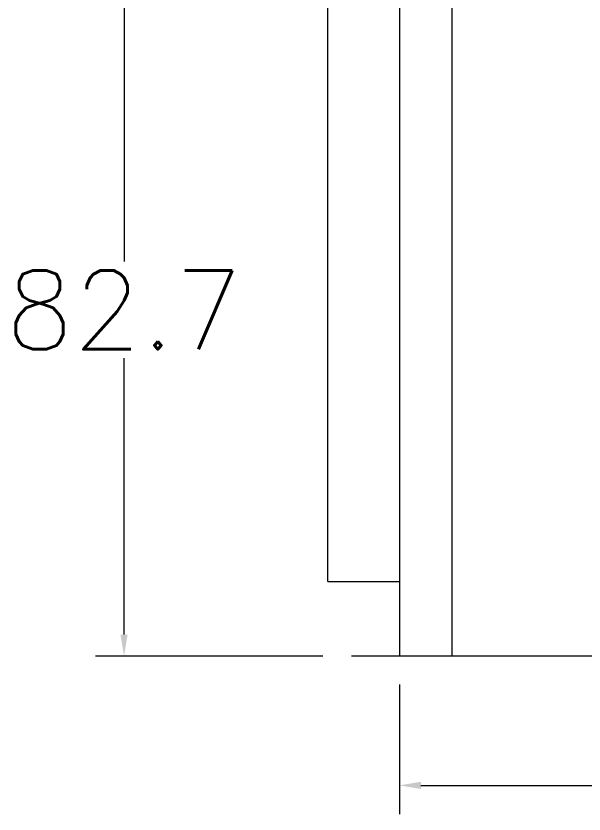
# Model space of a CAD drawing. Header units: inches. Extents: x 76 to 22091, y 292 to 17065.
# Drawn here: x 3361 to 4550, y 12343 to 14014 of the extents above; entities that cross this region are included whole.
import ezdxf

# ---------------------------------------------------------------- set-up
doc = ezdxf.new("R2010")
doc.units = ezdxf.units.IN
doc.header["$MEASUREMENT"] = 0
doc.layers.get('Defpoints').update_dxf_attribs({"lineweight": 5})
doc.styles.add('Roman', font='romans')
doc.styles.get("Standard").update_dxf_attribs({"font": 'arial.ttf'})
doc.dimstyles.new('ISO-25', dxfattribs={"dimscale": 30, "dimtxt": 1.5, "dimasz": 1.5, "dimexe": 2, "dimexo": 2, "dimtad": 1, "dimtih": 1, "dimtoh": 1, "dimdec": 1, "dimlfac": 0.03937, "dimdsep": 46, "dimtxsty": 'Standard', "dimcen": 2.5, "dimclrd": 7, "dimclre": 7, "dimclrt": 7, "dimadec": 0, "dimazin": 0, "dimtfac": 1, "dimtdec": 1, "dimtmove": 0, "dimatfit": 3, "dimfxl": 1, "dimlwd": 5, "dimlwe": 5, "dimarcsym": 0})

# ---------------------------------------------------------------- blocks, each defined once
blk = doc.blocks.new('*D15')
at = {"color": 7, "linetype": 'Continuous', "lineweight": 5, "transparency": 16777216}
for p, q in [((4103.4, 14773.7), (3527, 14773.7)), ((3587, 14728.7), (3587, 13499.8)), ((3587, 12718.7), (3587, 13297.3)), ((4003.4, 12673.7), (3527, 12673.7))]:
    blk.add_line(p, q, dxfattribs=at)
at = {"color": 7, "transparency": 16777216}
for points in [[(3579.5, 14728.7), (3594.5, 14728.7), (3587, 14773.7)], [(3579.5, 12718.7), (3594.5, 12718.7), (3587, 12673.7)]]:
    blk.add_solid(points, dxfattribs=at)
at = {"layer": 'Defpoints', "color": 0, "transparency": 16777216}
for p in [(4163.4, 14773.7), (3587, 12673.7), (4063.4, 12673.7)]:
    blk.add_point(p, dxfattribs=at)
at = {"color": 7, "lineweight": 5, "transparency": 16777216, "insert": (3587, 13398.6), "char_height": 165, "attachment_point": 5, "style": 'Roman'}
blk.add_mtext('82.7', dxfattribs=at)
blk = doc.blocks.new('*D6')
at = {"color": 7, "linetype": 'Continuous', "lineweight": 5, "transparency": 16777216}
for p, q in [((4163.4, 12613.7), (4163.4, 12342.8)), ((6263.4, 12613.7), (6263.4, 12342.8)), ((4208.4, 12402.8), (6218.4, 12402.8))]:
    blk.add_line(p, q, dxfattribs=at)
at = {"color": 7, "transparency": 16777216}
for points in [[(4208.4, 12410.3), (4208.4, 12395.3), (4163.4, 12402.8)], [(6218.4, 12410.3), (6218.4, 12395.3), (6263.4, 12402.8)]]:
    blk.add_solid(points, dxfattribs=at)
at = {"layer": 'Defpoints', "color": 0, "transparency": 16777216}
for p in [(4163.4, 12673.7), (6263.4, 12673.7), (6263.4, 12402.8)]:
    blk.add_point(p, dxfattribs=at)
at = {"color": 7, "lineweight": 5, "transparency": 16777216, "insert": (5213.4, 12504.1), "char_height": 165, "attachment_point": 5, "style": 'Roman'}
blk.add_mtext('82.7', dxfattribs=at)

msp = doc.modelspace()

# ---------------------------------------------------------------- linework, layer by layer
at = {"color": 7, "linetype": 'Continuous', "lineweight": 5, "ltscale": 15}
for p, q in [((4163.41, 14773.73), (4163.41, 12673.73)), ((4273.41, 14773.73), (4273.41, 12673.73)), ((4013.41, 12829.73), (4013.41, 14589.73)), ((4013.41, 12829.73), (4163.41, 12829.73))]:
    msp.add_line(p, q, dxfattribs=at)
at = {"color": 7, "lineweight": 5}
for p, q in [((4063.41, 12673.73), (6500.66, 12673.73)), ((4113.41, 12673.73), (6313.41, 12673.73))]:
    msp.add_line(p, q, dxfattribs=at)

# ---------------------------------------------------------------- dimensions: what is measured, and where the dimension line sits
dim = msp.add_linear_dim(base=(3587.03, 12673.73), p1=(4163.41, 14773.73), p2=(4063.41, 12673.73), angle=90, dimstyle='ISO-25', override={"dimtxt": 5.5, "dimpost": '\\X', "dimtxsty": 'Roman', "dimtmove": 1}, dxfattribs=at)
dim.commit()
dim.dimension.update_dxf_attribs({"geometry": '*D15', "text_midpoint": (3587.03, 13398.56), "dimtype": 160})
dim = msp.add_linear_dim(base=(6263.41, 12402.84), p1=(4163.41, 12673.73), p2=(6263.41, 12673.73), dimstyle='ISO-25', override={"dimtxt": 5.5, "dimpost": '\\X', "dimtxsty": 'Roman', "dimtmove": 1}, dxfattribs=at)
dim.commit()
dim.dimension.update_dxf_attribs({"geometry": '*D6', "text_midpoint": (5213.41, 12402.84), "dimtype": 160})

doc.saveas('drawing.dxf')
